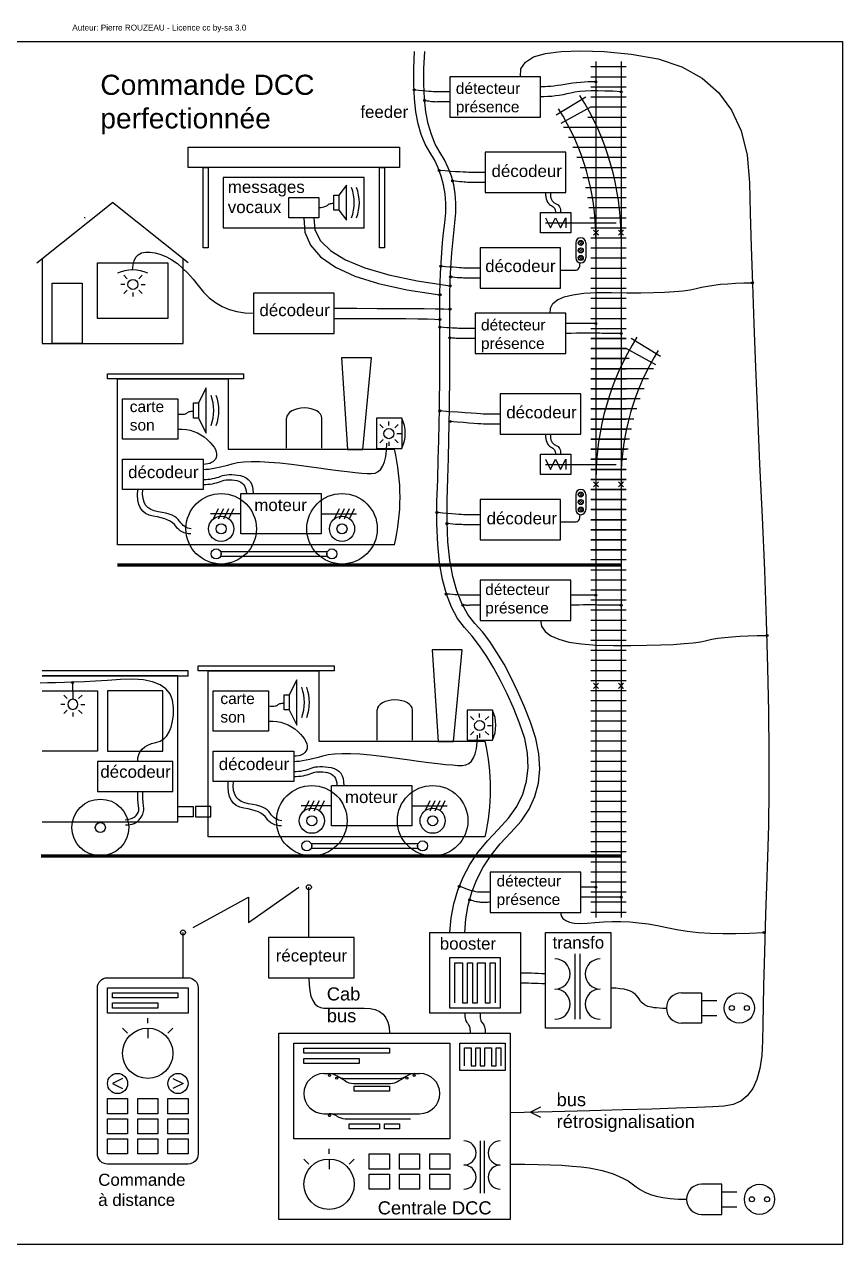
# Model space of a CAD drawing. Extents: x 1325 to 4135, y -1780 to 732.
# Drawn here: x 3322 to 4135, y -1780 to -568 of the extents above; entities that cross this region are included whole.
import ezdxf

# ---------------------------------------------------------------- set-up
doc = ezdxf.new("R2010")
doc.units = 0
doc.layers.get('0').update_dxf_attribs({"linetype": 'CONTINUOUS'})
for name, color, linetype in [('CABLES', 6, 'CONTINUOUS'), ('LAMPES', 1, 'CONTINUOUS'), ('MINCE', 3, 'CONTINUOUS')]:
    doc.layers.add(name, color=color, linetype=linetype)
doc.styles.get("Standard").update_dxf_attribs({"font": 'ARIAL.TTF'})

# ---------------------------------------------------------------- blocks, each defined once
blk = doc.blocks.new('A$C2519691F')
for p, q in [((3.4, 17.7), (0, 21.1)), ((9.1, 20), (9.1, 24)), ((14.8, 17.7), (18.2, 21.1)), ((3.4, 6.3), (0, 2.9)), ((9.1, 4), (9.1, 0)), ((14.8, 6.3), (18.2, 2.9)), ((17.1, 12), (21.1, 12))]:
    blk.add_line(p, q)
blk.add_circle((9.1, 12), 5)

msp = doc.modelspace()

# ---------------------------------------------------------------- hatches: boundary and pattern name
h = msp.add_hatch()
h.set_pattern_fill('ANSI31', color=3, scale=0.5, style=0)
h.set_pattern_definition([(45, (525, -20), (-1.122532, 1.122532), [])])
edge = h.paths.add_edge_path()
edge.add_arc((3875, -785), 2.5, 0, 360)
h = msp.add_hatch()
h.set_pattern_fill('ANSI31', color=2, scale=0.5, style=0)
h.set_pattern_definition([(45, (525, -27.5), (-1.122532, 1.122532), [])])
edge = h.paths.add_edge_path()
edge.add_arc((3875, -792.5), 2.5, 0, 360)
h = msp.add_hatch()
h.set_pattern_fill('ANSI31', color=1, scale=0.5, style=0)
h.set_pattern_definition([(45, (525, -35), (-1.122532, 1.122532), [])])
edge = h.paths.add_edge_path()
edge.add_arc((3875, -800), 2.5, 0, 360)
h = msp.add_hatch()
h.set_pattern_fill('ANSI31', color=3, scale=0.5, style=0)
h.set_pattern_definition([(45, (525, -270), (-1.122532, 1.122532), [])])
edge = h.paths.add_edge_path()
edge.add_arc((3875, -1035), 2.5, 0, 360)
h = msp.add_hatch()
h.set_pattern_fill('ANSI31', color=2, scale=0.5, style=0)
h.set_pattern_definition([(45, (525, -277.5), (-1.122532, 1.122532), [])])
edge = h.paths.add_edge_path()
edge.add_arc((3875, -1042.5), 2.5, 0, 360)
h = msp.add_hatch()
h.set_pattern_fill('ANSI31', color=1, scale=0.5, style=0)
h.set_pattern_definition([(45, (525, -285), (-1.122532, 1.122532), [])])
edge = h.paths.add_edge_path()
edge.add_arc((3875, -1050), 2.5, 0, 360)

# ---------------------------------------------------------------- linework, layer by layer
for p, q in [((3890, -605), (3890, -1095)), ((3915, -605), (3915, -1095)), ((3885, -610), (3920, -610)), ((3885, -620), (3920, -620)), ((3885, -630), (3920, -630)), ((3850.7, -657.8), (3880, -640)), ((3885, -640), (3920, -640)), ((3855.6, -666.2), (3885, -650)), ((3885, -650), (3920, -650)), ((3882, -660), (3920, -660)), ((3857.7, -670), (3920, -670)), ((3862.7, -680), (3920, -680)), ((3867.1, -690), (3920, -690)), ((3871, -700), (3920, -700)), ((3874.3, -710), (3920, -710)), ((3877.2, -720), (3920, -720)), ((3879.6, -730), (3920, -730)), ((3335, -805), (3410, -745)), ((3485, -805), (3410, -745)), ((3881.6, -740), (3920, -740)), ((3883.1, -750), (3920, -750)), ((3884.1, -760), (3920, -760)), ((3840, -765), (3910, -765)), ((3885, -770), (3920, -770)), ((3870, -785), (3870, -800)), ((3880, -785), (3880, -800)), ((3885, -780), (3920, -780)), ((3885, -790), (3920, -790)), ((3885, -800), (3920, -800)), ((3885, -810), (3920, -810)), ((3885, -820), (3920, -820)), ((3885, -830), (3920, -830)), ((3885, -840), (3920, -840)), ((3885, -850), (3920, -850)), ((3885, -860), (3920, -860)), ((3885, -870), (3920, -870)), ((3885, -880), (3920, -880)), ((3920, -880), (3885, -880)), ((3890, -875), (3890, -1455)), ((3915, -875), (3915, -1455)), ((3954.3, -897.8), (3925, -880)), ((3885, -890), (3920, -890)), ((3920, -890), (3885, -890)), ((3949.4, -906.2), (3920, -890)), ((3885, -900), (3920, -900)), ((3923, -900), (3885, -900)), ((3885, -910), (3920, -910)), ((3947.3, -910), (3885, -910)), ((3885, -920), (3920, -920)), ((3942.3, -920), (3885, -920)), ((3885, -930), (3920, -930)), ((3937.9, -930), (3885, -930)), ((3885, -940), (3920, -940)), ((3934, -940), (3885, -940)), ((3885, -950), (3920, -950)), ((3930.7, -950), (3885, -950)), ((3582.9, -989), (3582.9, -959)), ((3617.9, -989), (3617.9, -959)), ((3697.3, -959.1), (3697.3, -989.1)), ((3885, -960), (3920, -960)), ((3927.8, -960), (3885, -960)), ((3885, -970), (3920, -970)), ((3925.4, -970), (3885, -970)), ((3885, -980), (3920, -980)), ((3923.4, -980), (3885, -980)), ((3885, -990), (3920, -990)), ((3921.9, -990), (3885, -990)), ((3840, -1005), (3910, -1005)), ((3885, -1000), (3920, -1000)), ((3920.9, -1000), (3885, -1000)), ((3885, -1010), (3920, -1010)), ((3920, -1010), (3885, -1010)), ((3885, -1020), (3920, -1020)), ((3920, -1020), (3885, -1020)), ((3885, -1030), (3920, -1030)), ((3920, -1030), (3885, -1030)), ((3870, -1035), (3870, -1050)), ((3880, -1035), (3880, -1050)), ((3885, -1040), (3920, -1040)), ((3920, -1040), (3885, -1040)), ((3537.3, -1054.1), (3507.3, -1054.1)), ((3510.4, -1059), (3515.4, -1049)), ((3515.4, -1059), (3520.4, -1049)), ((3520.4, -1059), (3525.4, -1049)), ((3525.4, -1059), (3530.4, -1049)), ((3617.3, -1054.1), (3652.3, -1054.1)), ((3630.4, -1059), (3635.4, -1049)), ((3635.4, -1059), (3640.4, -1049)), ((3640.4, -1059), (3645.4, -1049)), ((3645.4, -1059), (3650.4, -1049)), ((3885, -1050), (3920, -1050)), ((3920, -1050), (3885, -1050)), ((3885, -1060), (3920, -1060)), ((3920, -1060), (3885, -1060)), ((3885, -1070), (3920, -1070)), ((3920, -1070), (3885, -1070)), ((3885, -1080), (3920, -1080)), ((3920, -1080), (3885, -1080)), ((3885, -1090), (3920, -1090)), ((3920, -1090), (3885, -1090)), ((3920, -1100), (3885, -1100)), ((3920, -1110), (3885, -1110)), ((3920, -1120), (3885, -1120)), ((3920, -1130), (3885, -1130)), ((3920, -1140), (3885, -1140)), ((3920, -1150), (3885, -1150)), ((3920, -1160), (3885, -1160)), ((3920, -1170), (3885, -1170)), ((3920, -1180), (3885, -1180)), ((3920, -1190), (3885, -1190)), ((3920, -1200), (3885, -1200)), ((3920, -1210), (3885, -1210)), ((3920, -1220), (3885, -1220)), ((3920, -1230), (3885, -1230)), ((3920, -1240), (3885, -1240)), ((3672.9, -1279), (3672.9, -1249)), ((3707.9, -1279), (3707.9, -1249)), ((3787.3, -1249.1), (3787.3, -1279.1)), ((3920, -1250), (3885, -1250)), ((3920, -1260), (3885, -1260)), ((3920, -1270), (3885, -1270)), ((3920, -1280), (3885, -1280)), ((3920, -1290), (3885, -1290)), ((3920, -1300), (3885, -1300)), ((3920, -1310), (3885, -1310)), ((3920, -1320), (3885, -1320)), ((3920, -1330), (3885, -1330)), ((3627.3, -1344.1), (3597.3, -1344.1)), ((3600.4, -1349), (3605.4, -1339)), ((3605.4, -1349), (3610.4, -1339)), ((3610.4, -1349), (3615.4, -1339)), ((3615.4, -1349), (3620.4, -1339)), ((3707.3, -1344.1), (3742.3, -1344.1)), ((3720.4, -1349), (3725.4, -1339)), ((3725.4, -1349), (3730.4, -1339)), ((3730.4, -1349), (3735.4, -1339)), ((3735.4, -1349), (3740.4, -1339)), ((3920, -1340), (3885, -1340)), ((3920, -1350), (3885, -1350)), ((3920, -1360), (3885, -1360)), ((3920, -1370), (3885, -1370)), ((3920, -1380), (3885, -1380)), ((3920, -1390), (3885, -1390)), ((3920, -1400), (3885, -1400)), ((3920, -1410), (3885, -1410)), ((3605, -1475), (3605, -1425)), ((3920, -1420), (3885, -1420)), ((3920, -1430), (3885, -1430)), ((3920, -1440), (3885, -1440)), ((3920, -1450), (3885, -1450)), ((3480, -1515), (3480, -1470)), ((3869.4, -1556.2), (3869.4, -1491.2)), ((3874.4, -1556.2), (3874.4, -1491.2)), ((3995, -1537.5), (4010, -1537.5)), ((3445, -1560), (3445, -1555)), ((3995, -1552.5), (4010, -1552.5)), ((3425, -1570), (3420, -1565)), ((3445, -1565), (3445, -1575)), ((3465, -1570), (3470, -1565)), ((3620, -1610), (3715, -1610)), ((3640.9, -1617.4), (3633.1, -1612.6)), ((3641, -1615), (3694, -1615)), ((3649, -1620), (3686, -1620)), ((3694.1, -1617.4), (3701.9, -1612.6)), ((3620, -1650), (3715, -1650)), ((3641, -1655), (3706, -1655)), ((3775, -1677), (3775, -1729)), ((3779, -1677), (3779, -1729)), ((3605, -1700), (3600, -1695)), ((3625, -1690), (3625, -1685)), ((3625, -1695), (3625, -1705)), ((3645, -1700), (3650, -1695)), ((4015, -1727.5), (4030, -1727.5)), ((4015, -1742.5), (4030, -1742.5))]:
    msp.add_line(p, q)
at = {"linetype": 'CONTINUOUS'}
for p, q in [((3915, -1104), (3415, -1104)), ((3915, -1105), (3415, -1105)), ((3915, -1106), (3415, -1106)), ((3915, -1393.2), (3339.2, -1393.2)), ((3915, -1394.2), (3339.2, -1394.2)), ((3915, -1395.2), (3339.2, -1395.2))]:
    msp.add_line(p, q, dxfattribs=at)
for points in [[(2825, -585), (4135, -585), (4135, -1780), (2825, -1780)], [(3745, -660), (3835, -660), (3835, -620), (3745, -620)], [(3485, -690), (3695, -690), (3695, -710), (3485, -710)], [(3780, -735), (3860, -735), (3860, -695), (3780, -695)], [(3500, -710), (3505, -710), (3505, -790), (3500, -790)], [(3675, -710), (3680, -710), (3680, -790), (3675, -790)], [(3520, -770), (3660, -770), (3660, -720), (3520, -720)], [(3629.8, -737.6), (3634.8, -737.6), (3634.8, -752.6), (3629.8, -752.6)], [(3585, -740), (3615, -740), (3615, -760), (3585, -760)], [(3835, -755), (3865, -755), (3865, -775), (3835, -775)], [(3775, -830), (3855, -830), (3855, -790), (3775, -790)], [(3775, -830), (3855, -830), (3855, -790), (3775, -790)], [(3395, -805), (3465, -805), (3465, -860), (3395, -860)], [(3350, -825), (3380, -825), (3380, -885), (3350, -885)], [(3550, -875), (3630, -875), (3630, -835), (3550, -835)], [(3770, -895), (3860, -895), (3860, -855), (3770, -855)], [(3667.3, -899.1), (3637.3, -899.1), (3643.3, -990.2), (3658.5, -990.2)], [(3405, -915), (3540, -915), (3540, -920), (3405, -920)], [(3405, -915), (3540, -915), (3540, -920), (3405, -920)], [(3405, -915), (3540, -915), (3540, -920), (3405, -920)], [(3420, -940), (3475, -940), (3475, -980), (3420, -980)], [(3490.4, -944), (3495.4, -944), (3495.4, -959), (3490.4, -959)], [(3795, -975), (3875, -975), (3875, -935), (3795, -935)], [(3420, -1000), (3500, -1000), (3500, -1030), (3420, -1030)], [(3835, -995), (3865, -995), (3865, -1015), (3835, -1015)], [(3537.3, -1034), (3617.3, -1034), (3617.3, -1074), (3537.3, -1074)], [(3775, -1080), (3855, -1080), (3855, -1040), (3775, -1040)], [(3775, -1080), (3855, -1080), (3855, -1040), (3775, -1040)], [(3622.9, -1096.5), (3517.9, -1096.5), (3517.9, -1091.5), (3622.9, -1091.5)], [(3775, -1160), (3865, -1160), (3865, -1120), (3775, -1120)], [(3757.3, -1189.1), (3727.3, -1189.1), (3733.3, -1280.2), (3748.5, -1280.2)], [(3495, -1205), (3630, -1205), (3630, -1210), (3495, -1210)], [(3495, -1205), (3630, -1205), (3630, -1210), (3495, -1210)], [(3460, -1230), (3405, -1230), (3405, -1290), (3460, -1290)], [(3510, -1230), (3565, -1230), (3565, -1270), (3510, -1270)], [(3580.4, -1234), (3585.4, -1234), (3585.4, -1249), (3580.4, -1249)], [(3510, -1290), (3590, -1290), (3590, -1320), (3510, -1320)], [(3470, -1300), (3395, -1300), (3395, -1330), (3470, -1330)], [(3627.3, -1324), (3707.3, -1324), (3707.3, -1364), (3627.3, -1364)], [(3475, -1345), (3490, -1345), (3490, -1355), (3475, -1355)], [(3507.5, -1345), (3492.5, -1345), (3492.5, -1355), (3507.5, -1355)], [(3712.9, -1386.5), (3607.9, -1386.5), (3607.9, -1381.5), (3712.9, -1381.5)], [(3785, -1450), (3875, -1450), (3875, -1410), (3785, -1410)], [(3650, -1475), (3565, -1475), (3565, -1515), (3650, -1515)], [(3725, -1470), (3815, -1470), (3815, -1550), (3725, -1550)], [(3840, -1565), (3840, -1470), (3905, -1470), (3905, -1565)], [(3745, -1495), (3795, -1495), (3795, -1545), (3745, -1545)], [(3405, -1525), (3485, -1525), (3485, -1550), (3405, -1550)], [(3410, -1530), (3475, -1530), (3475, -1535), (3410, -1535)], [(3410, -1540), (3455, -1540), (3455, -1545), (3410, -1545)], [(3575, -1570), (3805, -1570), (3805, -1755), (3575, -1755)], [(3590, -1580), (3745, -1580), (3745, -1675), (3590, -1675)], [(3600, -1585), (3685, -1585), (3685, -1590), (3600, -1590)], [(3755, -1580), (3800, -1580), (3800, -1607), (3755, -1607)], [(3600, -1595), (3655, -1595), (3655, -1600), (3600, -1600)], [(3650, -1622.5), (3685, -1622.5), (3685, -1627.5), (3650, -1627.5)], [(3405, -1635), (3425, -1635), (3425, -1650), (3405, -1650)], [(3435, -1635), (3455, -1635), (3455, -1650), (3435, -1650)], [(3465, -1635), (3485, -1635), (3485, -1650), (3465, -1650)], [(3405, -1655), (3425, -1655), (3425, -1670), (3405, -1670)], [(3435, -1655), (3455, -1655), (3455, -1670), (3435, -1670)], [(3465, -1655), (3485, -1655), (3485, -1670), (3465, -1670)], [(3645, -1660), (3675, -1660), (3675, -1665), (3645, -1665)], [(3680, -1660), (3695, -1660), (3695, -1665), (3680, -1665)], [(3405, -1675), (3425, -1675), (3425, -1690), (3405, -1690)], [(3435, -1675), (3455, -1675), (3455, -1690), (3435, -1690)], [(3465, -1675), (3485, -1675), (3485, -1690), (3465, -1690)], [(3665, -1690), (3685, -1690), (3685, -1705), (3665, -1705)], [(3695, -1690), (3715, -1690), (3715, -1705), (3695, -1705)], [(3725, -1690), (3745, -1690), (3745, -1705), (3725, -1705)], [(3665, -1710), (3685, -1710), (3685, -1725), (3665, -1725)], [(3695, -1710), (3715, -1710), (3715, -1725), (3695, -1725)], [(3725, -1710), (3745, -1710), (3745, -1725), (3725, -1725)]]:
    msp.add_lwpolyline(points, close=True)
for points in [[(3634.8, -752.6), (3642.3, -762.6), (3642.3, -727.6), (3634.8, -737.6)], [(3840, -760), (3845, -770), (3850, -760), (3855, -770), (3860, -760), (3860, -770)], [(3340, -800.9), (3340, -885), (3480, -885), (3480, -800.9)], [(3690, -1085), (3415, -1085), (3415, -920), (3525, -920), (3525, -990), (3690, -990)], [(3495.4, -959), (3502.9, -974), (3502.9, -929), (3495.4, -944)], [(3697.3, -959.1), (3672.3, -959.1), (3672.3, -989.1), (3697.3, -989.1)], [(3840, -1000), (3845, -1010), (3850, -1000), (3855, -1010), (3860, -1000), (3860, -1010)], [(3340, -1215), (3485, -1215), (3485, -1210), (3340, -1210)], [(3780, -1375), (3505, -1375), (3505, -1210), (3615, -1210), (3615, -1280), (3780, -1280)], [(3340, -1360), (3475, -1360), (3475, -1215), (3340, -1215)], [(3585.4, -1249), (3592.9, -1264), (3592.9, -1219), (3585.4, -1234)], [(3340, -1230), (3395, -1230), (3395, -1290), (3340, -1290)], [(3787.3, -1249.1), (3762.3, -1249.1), (3762.3, -1279.1), (3787.3, -1279.1)], [(3750, -1540), (3750, -1540), (3750, -1540), (3750, -1540), (3750, -1540), (3750, -1500), (3757.5, -1500), (3757.5, -1540), (3762.5, -1540), (3762.5, -1500), (3762.5, -1500), (3767.5, -1500), (3767.5, -1540), (3772.5, -1540), (3772.5, -1500), (3780, -1500), (3780, -1540), (3785, -1540), (3785, -1500), (3790, -1500), (3790, -1540)], [(3975, -1530), (3995, -1530), (3995, -1560), (3975, -1560)], [(3759.5, -1602.5), (3759.5, -1602.5), (3759.5, -1602.5), (3759.5, -1602.5), (3759.5, -1602.5), (3759.5, -1584.5), (3766.2, -1584.5), (3766.2, -1602.5), (3770.7, -1602.5), (3770.7, -1584.5), (3770.7, -1584.5), (3775.2, -1584.5), (3775.2, -1602.5), (3779.7, -1602.5), (3779.7, -1584.5), (3786.5, -1584.5), (3786.5, -1602.5), (3791, -1602.5), (3791, -1584.5), (3795.5, -1584.5), (3795.5, -1602.5)], [(3420, -1615), (3410, -1620), (3420, -1625)], [(3470, -1615), (3480, -1620), (3470, -1625)], [(3995, -1750), (4015, -1750), (4015, -1720), (3995, -1720)]]:
    msp.add_lwpolyline(points)
at = {"color": 1}
for points in [[(3887.5, -772.5), (3892.5, -777.5), (3890, -775), (3892.5, -772.5), (3887.5, -777.5)], [(3912.5, -772.5), (3917.5, -777.5), (3915, -775), (3917.5, -772.5), (3912.5, -777.5)], [(3887.5, -1022.5), (3892.5, -1027.5), (3890, -1025), (3892.5, -1022.5), (3887.5, -1027.5)], [(3912.5, -1022.5), (3917.5, -1027.5), (3915, -1025), (3917.5, -1022.5), (3912.5, -1027.5)], [(3887.5, -1222.5), (3892.5, -1227.5), (3890, -1225), (3892.5, -1222.5), (3887.5, -1227.5)], [(3912.5, -1222.5), (3917.5, -1227.5), (3915, -1225), (3917.5, -1222.5), (3912.5, -1227.5)]]:
    msp.add_lwpolyline(points, dxfattribs=at)
at = {"color": 5}
msp.add_lwpolyline([(3490, -1465), (3545, -1435), (3545, -1460), (3595, -1425)], dxfattribs=at)
msp.add_lwpolyline([(3405, -1515), (3485, -1515, -0.414214), (3495, -1525), (3495, -1690, -0.414214), (3485, -1700), (3405, -1700, -0.414214), (3395, -1690), (3395, -1525, -0.414214)], format="xyb", close=True)
at = {"color": 3}
for centre in [(3875, -785), (3875, -1035)]:
    msp.add_circle(centre, 2.5, dxfattribs=at)
at = {"color": 2}
for centre in [(3875, -792.5), (3875, -1042.5)]:
    msp.add_circle(centre, 2.5, dxfattribs=at)
at = {"color": 1}
for centre in [(3875, -800), (3875, -1050)]:
    msp.add_circle(centre, 2.5, dxfattribs=at)
for centre, radius in [((3517.9, -1069), 35), ((3637.9, -1069), 35), ((3517.9, -1069), 12.5), ((3517.9, -1069), 5), ((3517.9, -1069), 5), ((3637.9, -1069), 12.5), ((3637.9, -1069), 5), ((3512.9, -1094), 5), ((3627.9, -1094), 5), ((3627.9, -1094), 5), ((3607.9, -1359), 35), ((3727.9, -1359), 35), ((3397.9, -1365.7), 28.2), ((3607.9, -1359), 12.5), ((3607.9, -1359), 5), ((3607.9, -1359), 5), ((3727.9, -1359), 12.5), ((3727.9, -1359), 5), ((3397.9, -1365.7), 5), ((3397.9, -1365.7), 5), ((3602.9, -1384), 5), ((3717.9, -1384), 5), ((3717.9, -1384), 5), ((3605, -1425), 2.5), ((3480, -1470), 2.5), ((4032.5, -1545), 15), ((4025, -1545), 2.5), ((4040, -1545), 2.5), ((3445, -1590), 25), ((3415, -1620), 10), ((3475, -1620), 10), ((3625, -1720), 25), ((4052.5, -1735), 15), ((4045, -1735), 2.5), ((4060, -1735), 2.5)]:
    msp.add_circle(centre, radius)
for centre, radius, start, end in [((3650, -780), 265, 0, 32.2288), ((3650, -780), 240, 0, 32.2288), ((3875, -785), 5, 0, 180), ((3430, -849.3), 37.4, 66.3616, 113.6384), ((3875, -800), 5, 180, 0), ((4155, -1020), 265, 147.7712, 180), ((4155, -1020), 240, 147.7712, 180), ((3666.5, -974.1), 34.2, 333.9925, 26.0075), ((3486.1, -1037.5), 209.4, 346.8887, 13.1113), ((3875, -1035), 5, 0, 180), ((3875, -1050), 5, 180, 0), ((3756.5, -1264.1), 34.2, 333.9925, 26.0075), ((3576.1, -1327.5), 209.4, 346.8887, 13.1113), ((3849.4, -1511.2), 15, 270, 90), ((3894.4, -1511.2), 15, 90, 270), ((3849.4, -1541.2), 15, 270, 90), ((3894.4, -1541.2), 15, 90, 270), ((3975, -1545), 15, 90, 270), ((3620, -1630), 20, 90, 270), ((3624.1, -1627), 17, 57.957, 86.8956), ((3710.9, -1627), 17, 93.1044, 122.043), ((3715, -1630), 20, 270, 90), ((3641.9, -1598), 17, 237.957, 266.8956), ((3649.9, -1603), 17, 237.957, 266.8956), ((3685.1, -1603), 17, 273.1044, 302.043), ((3693.1, -1598), 17, 273.1044, 302.043), ((3624.1, -1667), 17, 57.957, 86.8956), ((3641.9, -1638), 17, 237.957, 266.8956), ((3759, -1689), 12, 270, 90), ((3795, -1689), 12, 90, 270), ((3759, -1713), 12, 270, 90), ((3795, -1713), 12, 90, 270), ((3995, -1735), 15, 90, 270)]:
    msp.add_arc(centre, radius, start, end)
for centre in [(3600.4, -959), (3690.4, -1249)]:
    msp.add_ellipse(centre, major_axis=(-17.5, 0), ratio=0.571429, start_param=3.141593, end_param=6.283185)
at = {"layer": 'CABLES'}
for p, q in [((3370.2, -1221.6), (3370.6, -1238.3)), ((3835, -1643.5), (3825, -1648.5)), ((3825, -1648.5), (3835, -1653.5))]:
    msp.add_line(p, q, dxfattribs=at)
at = {"layer": 'CABLES', "color": 1}
for points in [[(3745, -1470), (3746.3, -1455.5), (3748.9, -1441.5), (3752.9, -1428), (3758.2, -1415), (3764.9, -1402.5), (3772.9, -1390.4), (3782.3, -1378.8), (3793, -1367.7), (3803.3, -1356.5), (3811.4, -1344.8), (3817.4, -1332.5), (3821.1, -1319.6), (3822.7, -1306.1), (3822.1, -1292), (3819.3, -1277.3), (3814.3, -1262.1), (3808.1, -1247), (3801.8, -1232.9), (3795.2, -1219.6), (3788.5, -1207.3), (3781.6, -1195.9), (3774.5, -1185.4), (3767.2, -1175.8), (3759.7, -1167.1), (3752.7, -1158), (3746.7, -1147), (3741.7, -1134.1), (3737.7, -1119.4), (3734.8, -1102.9), (3732.9, -1084.5), (3732.1, -1064.2), (3732.2, -1042.1), (3732.9, -1020), (3733.5, -999.8), (3733.9, -981.4), (3734.3, -964.9), (3734.6, -950.3), (3734.8, -937.5), (3735, -926.6), (3735, -917.5), (3735, -909.3), (3735, -900.8), (3735, -892.1), (3735, -883.1), (3735, -873.9), (3735, -864.5), (3735, -854.9), (3735, -845), (3735.1, -835), (3735.3, -825), (3735.7, -815), (3736.2, -805), (3737, -795), (3737.8, -785), (3738.8, -775), (3740, -765), (3740.9, -755.2), (3740.9, -745.6), (3740.2, -736.4), (3738.8, -727.5), (3736.5, -718.9), (3733.4, -710.6), (3729.6, -702.7), (3725, -695), (3720.4, -686.9), (3716.6, -677.5), (3713.5, -666.9), (3711.2, -655), (3709.8, -641.9), (3709.1, -627.5), (3709.1, -611.9), (3710, -595)], [(3890, -625), (3886.2, -625), (3882.5, -625.2), (3878.6, -625.4), (3874.8, -625.7), (3870.9, -626), (3867.1, -626.5), (3863.2, -627.1), (3859.2, -627.7), (3855.4, -628.3), (3851.8, -628.8), (3848.4, -629.3), (3845.3, -629.6), (3842.4, -629.8), (3839.7, -630), (3837.2, -630), (3835, -630)], [(3745, -635), (3742.6, -635), (3740.4, -635), (3738.4, -635), (3736.6, -635), (3735, -635), (3733.6, -635), (3732.3, -635), (3731.3, -635.1), (3730.2, -635), (3728.6, -635), (3726.5, -634.8), (3724, -634.6), (3721.1, -634.3), (3717.7, -634), (3713.8, -633.6), (3709.5, -633.1)], [(3780, -715), (3777.6, -715), (3775.3, -715), (3773.2, -715), (3771.2, -715), (3769.5, -715), (3767.8, -715), (3766.3, -715), (3765, -715), (3763.4, -715), (3761.2, -714.9), (3758.3, -714.8), (3754.8, -714.6), (3750.6, -714.3), (3745.7, -714), (3740.2, -713.6), (3734.1, -713.2)], [(3600, -760), (3601, -774.3), (3606.6, -787.3), (3616.7, -798.9), (3631.3, -809.1), (3650.5, -818), (3674.2, -825.5), (3702.4, -831.7), (3735.2, -836.5)], [(3775, -810), (3772.6, -810), (3770.3, -810), (3768.2, -810), (3766.2, -810), (3764.5, -810), (3762.8, -810), (3761.3, -810), (3760, -810), (3758.5, -810), (3756.6, -809.9), (3754.3, -809.8), (3751.5, -809.6), (3748.3, -809.3), (3744.7, -809), (3740.6, -808.7), (3736.1, -808.3)], [(3630, -860), (3651.3, -860), (3670.3, -860.1), (3687, -860.1), (3701.3, -860.2), (3713.2, -860.4), (3722.9, -860.5), (3730.2, -860.7), (3735.1, -861)], [(3770, -870), (3767.6, -870), (3765.3, -870), (3763.2, -870), (3761.2, -870), (3759.5, -870), (3757.8, -870), (3756.3, -870), (3755, -870), (3753.6, -870), (3751.9, -869.9), (3749.8, -869.8), (3747.5, -869.7), (3744.9, -869.5), (3741.9, -869.3), (3738.6, -869), (3735, -868.8)], [(3890, -865), (3887.5, -865), (3885.1, -865), (3882.9, -865), (3880.9, -865), (3878.9, -865.1), (3877.2, -865.1), (3875.5, -865.1), (3874.1, -865.2), (3872.6, -865.2), (3871.1, -865.2), (3869.5, -865.2), (3867.7, -865.2), (3865.9, -865.2), (3864, -865.1), (3862.1, -865.1), (3860, -865)], [(3795, -955), (3792.6, -955), (3790.3, -955), (3788.2, -955), (3786.2, -955), (3784.5, -955), (3782.8, -955), (3781.3, -955), (3780, -955), (3778.2, -955), (3775.3, -954.8), (3771.3, -954.6), (3766.2, -954.2), (3760.1, -953.8), (3752.8, -953.3), (3744.4, -952.7), (3735, -952)], [(3487.9, -1074), (3485.5, -1073.9), (3483.2, -1073.5), (3481.1, -1073), (3479.1, -1072.1), (3477.3, -1071.1), (3475.7, -1069.8), (3474.2, -1068.3), (3472.9, -1066.5), (3471.5, -1064.7), (3469.6, -1063.1), (3467.4, -1061.6), (3464.8, -1060.3), (3461.8, -1059.1), (3458.4, -1058.1), (3454.6, -1057.2), (3450.4, -1056.5), (3446.3, -1055.5), (3442.9, -1053.9), (3440, -1051.6), (3437.8, -1048.6), (3436.2, -1045), (3435.2, -1040.7), (3434.8, -1035.7), (3435, -1030)], [(3500, -1025), (3502.5, -1025), (3504.8, -1024.8), (3507.1, -1024.6), (3509.3, -1024.3), (3511.4, -1023.8), (3513.4, -1023.3), (3515.3, -1022.7), (3517.1, -1022), (3518.9, -1021.4), (3520.8, -1020.8), (3522.7, -1020.5), (3524.7, -1020.3), (3526.8, -1020.3), (3528.9, -1020.4), (3531.1, -1020.7), (3533.4, -1021.1), (3535.6, -1021.7), (3537.4, -1022.7), (3539, -1023.9), (3540.4, -1025.4), (3541.4, -1027.1), (3542.2, -1029.1), (3542.7, -1031.4), (3542.9, -1034)], [(3775, -1055), (3772.6, -1055), (3770.3, -1055), (3768.2, -1055), (3766.2, -1055), (3764.5, -1055), (3762.8, -1055), (3761.3, -1055), (3760, -1055), (3758.5, -1055), (3756.4, -1054.9), (3753.8, -1054.7), (3750.6, -1054.5), (3746.9, -1054.2), (3742.7, -1053.8), (3737.9, -1053.4), (3732.6, -1052.9)], [(3775, -1135), (3772.6, -1135), (3770.3, -1135), (3768.2, -1135), (3766.2, -1135), (3764.5, -1135), (3762.8, -1135), (3761.3, -1135), (3760, -1135), (3758.6, -1135), (3757, -1134.9), (3755.1, -1134.8), (3752.9, -1134.7), (3750.4, -1134.5), (3747.7, -1134.3), (3744.7, -1134.1), (3741.5, -1133.8)], [(3890, -1135), (3887.5, -1135), (3885.3, -1135), (3883.2, -1135), (3881.4, -1135), (3879.8, -1135), (3878.4, -1135), (3877.2, -1135), (3876.3, -1135.1), (3875.4, -1135.1), (3874.3, -1135.1), (3873.1, -1135.1), (3871.8, -1135.1), (3870.3, -1135.1), (3868.7, -1135.1), (3866.9, -1135), (3865, -1135)], [(3577.9, -1364), (3575.5, -1363.9), (3573.2, -1363.5), (3571.1, -1363), (3569.1, -1362.1), (3567.3, -1361.1), (3565.7, -1359.8), (3564.2, -1358.3), (3562.9, -1356.5), (3561.5, -1354.7), (3559.6, -1353.1), (3557.4, -1351.6), (3554.8, -1350.3), (3551.8, -1349.1), (3548.4, -1348.1), (3544.6, -1347.2), (3540.4, -1346.5), (3536.3, -1345.5), (3532.9, -1343.9), (3530, -1341.6), (3527.8, -1338.6), (3526.2, -1335), (3525.2, -1330.7), (3524.8, -1325.7), (3525, -1320)], [(3590, -1315), (3592.5, -1315), (3594.8, -1314.8), (3597.1, -1314.6), (3599.3, -1314.3), (3601.4, -1313.8), (3603.4, -1313.3), (3605.3, -1312.7), (3607.1, -1312), (3608.9, -1311.4), (3610.8, -1310.8), (3612.7, -1310.5), (3614.7, -1310.3), (3616.8, -1310.3), (3618.9, -1310.4), (3621.1, -1310.7), (3623.4, -1311.1), (3625.6, -1311.7), (3627.4, -1312.7), (3629, -1313.9), (3630.4, -1315.4), (3631.4, -1317.1), (3632.2, -1319.1), (3632.7, -1321.4), (3632.9, -1324)], [(3422.9, -1363.2), (3425.3, -1363.1), (3427.6, -1362.8), (3429.6, -1362.3), (3431.5, -1361.6), (3433.3, -1360.7), (3434.8, -1359.6), (3436.2, -1358.4), (3437.4, -1356.9), (3438.4, -1355.4), (3439.3, -1353.9), (3440, -1352.4), (3440.5, -1351.1), (3440.9, -1349.8), (3441.1, -1348.5), (3441.1, -1347.3), (3441, -1346.1), (3440.8, -1344.9), (3440.6, -1343.4), (3440.4, -1341.7), (3440.3, -1339.8), (3440.2, -1337.7), (3440.1, -1335.4), (3440, -1332.8), (3440, -1330)], [(3785, -1430), (3783.6, -1430), (3782.1, -1430), (3780.7, -1430), (3779.3, -1430), (3778, -1430), (3776.6, -1430), (3775.3, -1430), (3774, -1430), (3772.6, -1429.9), (3770.9, -1429.6), (3768.8, -1429.1), (3766.5, -1428.5), (3763.9, -1427.6), (3761, -1426.6), (3757.8, -1425.4), (3754.3, -1424)], [(3890, -1425), (3888.8, -1425), (3887.7, -1425), (3886.7, -1425), (3885.9, -1425), (3885.1, -1425), (3884.5, -1425), (3883.9, -1425), (3883.5, -1425), (3883, -1425), (3882.4, -1425), (3881.6, -1425), (3880.6, -1425), (3879.5, -1425), (3878.2, -1425), (3876.7, -1425), (3875, -1425)], [(3760, -1550), (3759.9, -1551.9), (3760, -1553.5), (3760.1, -1555.1), (3760.4, -1556.4), (3760.7, -1557.5), (3761.2, -1558.5), (3761.7, -1559.3), (3762.4, -1559.9), (3763, -1560.6), (3763.6, -1561.4), (3764, -1562.3), (3764.4, -1563.5), (3764.7, -1564.9), (3764.9, -1566.4), (3765, -1568.1), (3765, -1570)]]:
    msp.add_lwpolyline(points, dxfattribs=at)
at = {"layer": 'CABLES', "color": 5}
for points in [[(3760, -1470), (3760.9, -1456.3), (3763.1, -1442.9), (3766.8, -1429.9), (3771.8, -1417.4), (3778.2, -1405.1), (3785.9, -1393.3), (3795.1, -1381.8), (3805.6, -1370.8), (3815.7, -1359.5), (3823.7, -1347.6), (3829.4, -1334.9), (3832.9, -1321.6), (3834.3, -1307.5), (3833.5, -1292.7), (3830.4, -1277.3), (3825.2, -1261.1), (3818.8, -1245.1), (3812.3, -1230.2), (3805.6, -1216.3), (3798.8, -1203.5), (3791.8, -1191.8), (3784.6, -1181.1), (3777.3, -1171.5), (3769.9, -1163), (3762.9, -1154.1), (3756.9, -1143.3), (3751.9, -1130.8), (3747.9, -1116.4), (3745, -1100.2), (3743.1, -1082.1), (3742.2, -1062.2), (3742.4, -1040.5), (3743, -1018.8), (3743.5, -998.9), (3744, -980.8), (3744.3, -964.5), (3744.6, -950), (3744.8, -937.4), (3745, -926.5), (3745, -917.5), (3745, -909.3), (3745, -900.8), (3745, -892.1), (3745, -883.1), (3745, -873.9), (3745, -864.5), (3745, -854.9), (3745, -845), (3745.1, -835), (3745.3, -825), (3745.7, -815), (3746.2, -805), (3747, -795), (3747.8, -785), (3748.8, -775), (3750, -765), (3750.9, -755.2), (3750.9, -745.6), (3750.2, -736.4), (3748.8, -727.5), (3746.5, -718.9), (3743.4, -710.6), (3739.6, -702.7), (3735, -695), (3730.4, -686.9), (3726.6, -677.5), (3723.5, -666.9), (3721.2, -655), (3719.8, -641.9), (3719.1, -627.5), (3719.1, -611.9), (3720, -595)], [(3915, -635), (3906.7, -634.5), (3898.9, -634.2), (3891.8, -634), (3885.2, -634.1), (3879.3, -634.4), (3874, -634.8), (3869.2, -635.4), (3865.1, -636.3), (3861.3, -637.1), (3857.4, -637.9), (3853.7, -638.5), (3849.9, -639.1), (3846.1, -639.5), (3842.4, -639.8), (3838.7, -639.9), (3835, -640)], [(3745, -645), (3742.6, -645), (3740.4, -645), (3738.4, -645), (3736.6, -645), (3735, -645), (3733.6, -645), (3732.3, -645), (3731.3, -645.1), (3730.4, -645), (3729.3, -645), (3728.1, -644.9), (3726.8, -644.8), (3725.4, -644.6), (3724, -644.4), (3722.4, -644.2), (3720.7, -643.9)], [(3780, -725), (3777.6, -725), (3775.3, -725), (3773.1, -725), (3771, -725), (3769.1, -725), (3767.3, -725), (3765.7, -724.9), (3764.2, -724.9), (3762.6, -724.9), (3760.9, -724.8), (3759.1, -724.7), (3757.1, -724.5), (3755, -724.3), (3752.7, -724), (3750.2, -723.7), (3747.6, -723.3)], [(3610, -760), (3611, -772), (3616.6, -783), (3626.7, -792.9), (3641.4, -801.9), (3660.6, -809.8), (3684.3, -816.8), (3712.6, -822.7), (3745.4, -827.6)], [(3775, -820), (3772.6, -820), (3770.3, -820), (3768.2, -820), (3766.2, -820), (3764.5, -820), (3762.8, -820), (3761.3, -820), (3760, -820), (3758.7, -820), (3757.2, -819.9), (3755.7, -819.8), (3753.9, -819.7), (3752.1, -819.6), (3750.1, -819.4), (3748, -819.1), (3745.8, -818.9)], [(3630, -850), (3652.6, -850), (3672.8, -850.1), (3690.7, -850.1), (3706.3, -850.2), (3719.5, -850.3), (3730.4, -850.5), (3738.9, -850.7), (3745.1, -850.9)], [(3770, -880), (3767.6, -880), (3765.3, -880), (3763.2, -880), (3761.2, -880), (3759.5, -880), (3757.8, -880), (3756.3, -880), (3755, -880), (3753.8, -880), (3752.5, -880), (3751.3, -879.9), (3750, -879.8), (3748.8, -879.7), (3747.5, -879.6), (3746.3, -879.5), (3745, -879.3)], [(3915, -875), (3911.4, -875), (3907.9, -875), (3904.7, -875), (3901.7, -874.9), (3898.8, -874.9), (3896.2, -874.9), (3893.8, -874.8), (3891.7, -874.8), (3889.3, -874.7), (3886.5, -874.7), (3883.3, -874.7), (3879.6, -874.7), (3875.4, -874.7), (3870.7, -874.8), (3865.6, -874.9), (3860, -875)], [(3795, -965), (3792.6, -965), (3790.3, -965), (3788.2, -965), (3786.2, -965), (3784.5, -965), (3782.8, -965), (3781.3, -965), (3780, -965), (3778.4, -965), (3775.9, -964.8), (3772.7, -964.6), (3768.8, -964.3), (3764, -964), (3758.5, -963.5), (3752.2, -963), (3745.1, -962.4)], [(3500, -1020), (3502.5, -1020), (3504.8, -1019.8), (3507.1, -1019.6), (3509.3, -1019.2), (3511.5, -1018.8), (3513.5, -1018.2), (3515.5, -1017.6), (3517.4, -1016.9), (3519.3, -1016.2), (3521.3, -1015.6), (3523.6, -1015.3), (3526, -1015.1), (3528.5, -1015.1), (3531.3, -1015.3), (3534.2, -1015.7), (3537.2, -1016.2), (3540.1, -1017.1), (3542.7, -1018.3), (3544.8, -1019.9), (3546.6, -1021.9), (3548, -1024.4), (3548.9, -1027.2), (3549.5, -1030.4), (3549.7, -1034)], [(3488.1, -1069), (3486.4, -1068.7), (3484.7, -1068.3), (3483.2, -1067.6), (3481.7, -1066.7), (3480.3, -1065.7), (3479, -1064.4), (3477.7, -1063), (3476.6, -1061.4), (3475.3, -1059.7), (3473.6, -1058.2), (3471.6, -1056.8), (3469.1, -1055.6), (3466.2, -1054.5), (3463, -1053.6), (3459.3, -1052.8), (3455.2, -1052.2), (3451.3, -1051.3), (3447.9, -1049.9), (3445.1, -1048), (3442.9, -1045.5), (3441.3, -1042.5), (3440.3, -1038.9), (3439.9, -1034.7), (3440, -1030)], [(3775, -1065), (3772.6, -1065), (3770.3, -1065), (3768.2, -1065), (3766.2, -1065), (3764.5, -1065), (3762.8, -1065), (3761.3, -1065), (3760, -1065), (3758.6, -1065), (3757, -1064.9), (3755.2, -1064.8), (3753.1, -1064.7), (3750.7, -1064.6), (3748.1, -1064.4), (3745.3, -1064.1), (3742.2, -1063.9)], [(3775, -1145), (3772.6, -1145), (3770.5, -1145), (3768.6, -1145), (3767, -1145), (3765.7, -1145), (3764.6, -1145), (3763.7, -1145.1), (3763.1, -1145.1), (3762.7, -1145.1), (3762.1, -1145.1), (3761.5, -1145.1), (3760.9, -1145), (3760.2, -1145), (3759.4, -1144.9), (3758.6, -1144.9), (3757.8, -1144.8)], [(3915, -1145), (3911.4, -1145), (3907.9, -1145), (3904.7, -1145), (3901.7, -1144.9), (3898.8, -1144.9), (3896.2, -1144.9), (3893.8, -1144.8), (3891.7, -1144.8), (3889.4, -1144.7), (3886.9, -1144.7), (3884, -1144.7), (3880.8, -1144.7), (3877.3, -1144.7), (3873.5, -1144.8), (3869.4, -1144.9), (3865, -1145)], [(3590, -1310), (3592.5, -1310), (3594.8, -1309.8), (3597.1, -1309.6), (3599.3, -1309.2), (3601.5, -1308.8), (3603.5, -1308.2), (3605.5, -1307.6), (3607.4, -1306.9), (3609.3, -1306.2), (3611.3, -1305.6), (3613.6, -1305.3), (3616, -1305.1), (3618.5, -1305.1), (3621.3, -1305.3), (3624.2, -1305.7), (3627.2, -1306.2), (3630.1, -1307.1), (3632.7, -1308.3), (3634.8, -1309.9), (3636.6, -1311.9), (3638, -1314.4), (3638.9, -1317.2), (3639.5, -1320.4), (3639.7, -1324)], [(3578.1, -1359), (3576.4, -1358.7), (3574.7, -1358.3), (3573.2, -1357.6), (3571.7, -1356.7), (3570.3, -1355.7), (3569, -1354.4), (3567.7, -1353), (3566.6, -1351.4), (3565.3, -1349.7), (3563.6, -1348.2), (3561.6, -1346.8), (3559.1, -1345.6), (3556.2, -1344.5), (3553, -1343.6), (3549.3, -1342.8), (3545.2, -1342.2), (3541.3, -1341.3), (3537.9, -1339.9), (3535.1, -1338), (3532.9, -1335.5), (3531.3, -1332.5), (3530.3, -1328.9), (3529.9, -1324.7), (3530, -1320)], [(3422.7, -1358.1), (3424.4, -1357.9), (3426, -1357.6), (3427.5, -1357.2), (3428.9, -1356.7), (3430.2, -1356.1), (3431.4, -1355.5), (3432.4, -1354.7), (3433.4, -1353.8), (3434.2, -1352.9), (3434.8, -1351.9), (3435.4, -1350.9), (3435.8, -1349.8), (3436, -1348.7), (3436.1, -1347.5), (3436.1, -1346.3), (3435.9, -1345.1), (3435.7, -1343.7), (3435.5, -1342.2), (3435.4, -1340.6), (3435.2, -1338.8), (3435.1, -1336.8), (3435.1, -1334.7), (3435, -1332.4), (3435, -1330)], [(3785, -1440), (3783.6, -1440), (3782.4, -1440.1), (3781.1, -1440.1), (3779.9, -1440.1), (3778.8, -1440.1), (3777.7, -1440.1), (3776.7, -1440.1), (3775.8, -1440.1), (3774.8, -1440), (3773.7, -1439.9), (3772.5, -1439.7), (3771.1, -1439.5), (3769.7, -1439.1), (3768.1, -1438.7), (3766.4, -1438.3), (3764.6, -1437.8)], [(3915, -1435), (3911.4, -1435), (3908, -1435), (3904.9, -1435), (3902.1, -1435), (3899.5, -1435), (3897.2, -1435), (3895.2, -1435), (3893.4, -1435), (3891.7, -1435), (3889.8, -1435), (3887.8, -1435), (3885.5, -1435), (3883.2, -1435), (3880.6, -1435), (3877.9, -1435), (3875, -1435)], [(3775, -1550), (3775, -1551.7), (3775, -1553.3), (3775.2, -1554.8), (3775.4, -1556.1), (3775.8, -1557.3), (3776.2, -1558.3), (3776.8, -1559.2), (3777.4, -1559.9), (3778, -1560.7), (3778.6, -1561.6), (3779, -1562.6), (3779.4, -1563.8), (3779.7, -1565.1), (3779.9, -1566.6), (3780, -1568.2), (3780, -1570)]]:
    msp.add_lwpolyline(points, dxfattribs=at)
at = {"layer": 'CABLES'}
for points in [[(3815, -620), (3815.6, -612), (3820, -605.5), (3828.1, -600.4), (3840, -596.9), (3855.6, -594.8), (3875, -594.2), (3898.1, -595.1), (3925, -597.5), (3952, -602.2), (3975.5, -610.2), (3995.4, -621.3), (4011.9, -635.6), (4024.8, -653.2), (4034.2, -673.9), (4040.1, -697.9), (4042.5, -725), (4043.2, -755.4), (4044.2, -788.9), (4045.4, -825.7), (4046.9, -865.6), (4048.6, -908.8), (4050.5, -955.2), (4052.6, -1004.7), (4055, -1057.5), (4057.3, -1110.4), (4059.1, -1160.2), (4060.5, -1206.9), (4061.4, -1250.7), (4061.8, -1291.4), (4061.9, -1329), (4061.4, -1363.6), (4060.5, -1395.2), (4059.5, -1424.4), (4058.5, -1451.7), (4057.7, -1477.2), (4057, -1500.9), (4056.5, -1522.8), (4056, -1542.9), (4055.7, -1561.2), (4055.5, -1577.7), (4054.8, -1592.3), (4052.9, -1605.1), (4049.9, -1616), (4045.8, -1625.1), (4040.4, -1632.2), (4033.9, -1637.5), (4026.3, -1640.9), (4017.5, -1642.5), (4006, -1643.1), (3990.2, -1643.8), (3970, -1644.6), (3945.6, -1645.4), (3916.9, -1646.2), (3883.9, -1647.1), (3846.6, -1648), (3805, -1649)], [(3840, -735), (3840.1, -737.4), (3840.3, -739.5), (3840.7, -741.4), (3841.2, -743.1), (3842, -744.6), (3842.8, -745.8), (3843.8, -746.8), (3845, -747.5), (3846.2, -748.2), (3847.2, -748.9), (3848, -749.7), (3848.8, -750.6), (3849.3, -751.6), (3849.7, -752.7), (3849.9, -753.8), (3850, -755)], [(3845, -735), (3844.9, -737.1), (3845.1, -738.9), (3845.4, -740.6), (3845.9, -742), (3846.6, -743.3), (3847.6, -744.4), (3848.7, -745.2), (3850, -745.9), (3851.3, -746.5), (3852.4, -747.3), (3853.3, -748.2), (3854, -749.3), (3854.6, -750.5), (3854.9, -751.8), (3855, -753.3), (3855, -755)], [(3615, -750), (3616.8, -749.8), (3618.4, -749.5), (3619.8, -749.2), (3621, -748.9), (3621.9, -748.6), (3622.7, -748.2), (3623.3, -747.9), (3623.7, -747.5), (3624, -747.1), (3624.5, -746.7), (3625.1, -746.4), (3625.8, -746.2), (3626.6, -746), (3627.5, -745.8), (3628.6, -745.7), (3629.8, -745.6)], [(3430, -812), (3430.4, -806.9), (3431.4, -802.7), (3433.2, -799.3), (3435.6, -796.8), (3438.8, -795), (3442.7, -794.2), (3447.2, -794.2), (3452.5, -795), (3458.1, -796.6), (3463.6, -798.9), (3469, -801.9), (3474.4, -805.6), (3479.6, -810), (3484.8, -815.2), (3490, -821), (3495, -827.5), (3500.2, -833.9), (3505.9, -839.5), (3512.1, -844.3), (3518.8, -848.1), (3525.9, -851.1), (3533.4, -853.3), (3541.5, -854.6), (3550, -855)], [(3855, -812.1), (3857.2, -812.1), (3859.2, -812.1), (3861.1, -812.2), (3863, -812.2), (3864.7, -812.2), (3866.3, -812.2), (3867.8, -812.2), (3869.1, -812.1), (3870.4, -812), (3871.4, -811.7), (3872.3, -811.1), (3873, -810.3), (3873.6, -809.3), (3874, -808.1), (3874.2, -806.6), (3874.3, -805)], [(3844.6, -855.2), (3845, -849.9), (3847.4, -845.4), (3852, -841.7), (3858.6, -838.7), (3867.2, -836.5), (3877.9, -835), (3890.7, -834.2), (3905.5, -834.2), (3920.7, -834.5), (3934.6, -834.5), (3947.1, -834.4), (3958.2, -834), (3968.1, -833.4), (3976.6, -832.6), (3983.7, -831.6), (3989.5, -830.3), (3994.9, -829.1), (4000.7, -828), (4007, -827), (4013.7, -826.2), (4020.9, -825.6), (4028.6, -825.1), (4036.8, -824.8), (4045.4, -824.6)], [(3475, -955), (3476.9, -955.1), (3478.6, -955.1), (3480.1, -955.1), (3481.4, -955), (3482.4, -954.8), (3483.2, -954.6), (3483.8, -954.3), (3484.2, -953.9), (3484.6, -953.5), (3485, -953.2), (3485.6, -952.9), (3486.3, -952.6), (3487.2, -952.4), (3488.1, -952.3), (3489.2, -952.1), (3490.4, -952.1)], [(3475, -970), (3479.2, -970), (3483.3, -970.4), (3487.1, -971.1), (3490.8, -972.3), (3494.4, -973.7), (3497.8, -975.6), (3501, -977.8), (3504, -980.4), (3506.7, -983.1), (3509, -985.7), (3510.8, -988.1), (3512.1, -990.4), (3513, -992.6), (3513.4, -994.6), (3513.4, -996.5), (3512.9, -998.3), (3512.1, -999.8), (3511, -1001.2), (3509.7, -1002.4), (3508.2, -1003.3), (3506.5, -1004.1), (3504.6, -1004.6), (3502.4, -1004.9), (3500, -1005)], [(3840, -975), (3840.1, -977.4), (3840.3, -979.5), (3840.7, -981.4), (3841.2, -983.1), (3842, -984.6), (3842.8, -985.8), (3843.8, -986.8), (3845, -987.5), (3846.2, -988.2), (3847.2, -988.9), (3848, -989.7), (3848.8, -990.6), (3849.3, -991.6), (3849.7, -992.7), (3849.9, -993.8), (3850, -995)], [(3845, -975), (3844.9, -977.1), (3845.1, -978.9), (3845.4, -980.6), (3845.9, -982), (3846.6, -983.3), (3847.6, -984.4), (3848.7, -985.2), (3850, -985.9), (3851.3, -986.5), (3852.4, -987.3), (3853.3, -988.2), (3854, -989.3), (3854.6, -990.5), (3854.9, -991.8), (3855, -993.3), (3855, -995)], [(3500, -1010), (3502.6, -1009.9), (3505.6, -1009.7), (3508.8, -1009.2), (3512.2, -1008.6), (3516, -1007.9), (3520, -1006.9), (3524.4, -1005.8), (3528.9, -1004.5), (3534.2, -1003.3), (3540.5, -1002.6), (3547.8, -1002.2), (3556.2, -1002.3), (3565.6, -1002.7), (3576.1, -1003.6), (3587.6, -1004.9), (3600.1, -1006.5), (3612.6, -1008.3), (3623.9, -1009.8), (3634, -1011.1), (3643, -1012.2), (3650.8, -1013), (3657.5, -1013.6), (3662.9, -1014), (3667.3, -1014.1), (3670.8, -1013.6), (3673.8, -1012.2), (3676.4, -1009.9), (3678.5, -1006.6), (3680.2, -1002.4), (3681.3, -997.2), (3682, -991.1), (3682.3, -984.1)], [(3855, -1062.1), (3857.2, -1062.1), (3859.2, -1062.1), (3861.1, -1062.2), (3863, -1062.2), (3864.7, -1062.2), (3866.3, -1062.2), (3867.8, -1062.2), (3869.1, -1062.1), (3870.4, -1062), (3871.4, -1061.7), (3872.3, -1061.1), (3873, -1060.3), (3873.6, -1059.3), (3874, -1058.1), (3874.2, -1056.6), (3874.3, -1055)], [(3835, -1160), (3836.1, -1165.9), (3839.5, -1170.9), (3845.2, -1175.2), (3853.1, -1178.8), (3863.3, -1181.5), (3875.8, -1183.4), (3890.5, -1184.6), (3907.5, -1185), (3924.8, -1184.9), (3940.5, -1184.7), (3954.5, -1184.3), (3966.9, -1183.8), (3977.6, -1183), (3986.7, -1182.2), (3994.2, -1181.2), (4000, -1180), (4005.3, -1178.8), (4011.2, -1177.8), (4017.8, -1177), (4025, -1176.2), (4032.8, -1175.7), (4041.2, -1175.3), (4050.3, -1175.1), (4060, -1175)], [(3435, -1300), (3435.3, -1296.4), (3436.1, -1293.2), (3437.5, -1290.3), (3439.5, -1287.8), (3442, -1285.6), (3445.1, -1283.8), (3448.8, -1282.3), (3453, -1281.2), (3457.2, -1279.9), (3460.8, -1277.6), (3463.9, -1274.6), (3466.4, -1270.6), (3468.3, -1265.9), (3469.6, -1260.2), (3470.4, -1253.7), (3470.6, -1246.4), (3469.7, -1239.2), (3467.2, -1233), (3463, -1227.9), (3457.3, -1224), (3449.8, -1221), (3440.8, -1219.2), (3430.1, -1218.5), (3417.8, -1218.8), (3405.1, -1219.6), (3393.2, -1220.3), (3382.1, -1220.9), (3371.7, -1221.4), (3362.2, -1221.7), (3353.4, -1222), (3345.5, -1222.1), (3338.3, -1222.2)], [(3565, -1245), (3566.9, -1245.1), (3568.6, -1245.1), (3570.1, -1245.1), (3571.4, -1245), (3572.4, -1244.8), (3573.2, -1244.6), (3573.8, -1244.3), (3574.2, -1243.9), (3574.6, -1243.5), (3575, -1243.2), (3575.6, -1242.9), (3576.3, -1242.6), (3577.2, -1242.4), (3578.1, -1242.3), (3579.2, -1242.1), (3580.4, -1242.1)], [(3565, -1260), (3569.2, -1260), (3573.3, -1260.4), (3577.1, -1261.1), (3580.8, -1262.3), (3584.4, -1263.7), (3587.8, -1265.6), (3591, -1267.8), (3594, -1270.4), (3596.7, -1273.1), (3599, -1275.7), (3600.8, -1278.1), (3602.1, -1280.4), (3603, -1282.6), (3603.4, -1284.6), (3603.4, -1286.5), (3602.9, -1288.3), (3602.1, -1289.8), (3601, -1291.2), (3599.7, -1292.4), (3598.2, -1293.3), (3596.5, -1294.1), (3594.6, -1294.6), (3592.4, -1294.9), (3590, -1295)], [(3590, -1300), (3592.6, -1299.9), (3595.6, -1299.7), (3598.8, -1299.2), (3602.2, -1298.6), (3606, -1297.9), (3610, -1296.9), (3614.4, -1295.8), (3618.9, -1294.5), (3624.2, -1293.3), (3630.5, -1292.6), (3637.8, -1292.2), (3646.2, -1292.3), (3655.6, -1292.7), (3666.1, -1293.6), (3677.6, -1294.9), (3690.1, -1296.5), (3702.6, -1298.3), (3713.9, -1299.8), (3724, -1301.1), (3733, -1302.2), (3740.8, -1303), (3747.5, -1303.6), (3752.9, -1304), (3757.3, -1304.1), (3760.8, -1303.6), (3763.8, -1302.2), (3766.4, -1299.9), (3768.5, -1296.6), (3770.2, -1292.4), (3771.3, -1287.2), (3772, -1281.1), (3772.3, -1274.1)], [(3855, -1450.2), (3855.6, -1453.4), (3857.3, -1456), (3860, -1458.1), (3863.7, -1459.6), (3868.5, -1460.6), (3874.3, -1461), (3881.2, -1460.8), (3889.1, -1460.1), (3897.6, -1459.4), (3906.2, -1459), (3914.9, -1459), (3923.8, -1459.4), (3932.8, -1460.3), (3942, -1461.5), (3951.2, -1463.1), (3960.6, -1465.1), (3970.4, -1467.1), (3980.8, -1468.7), (3991.9, -1469.9), (4003.6, -1470.7), (4016, -1471.1), (4029, -1471.1), (4042.6, -1470.7), (4056.8, -1469.9)], [(3815, -1510), (3817.6, -1510), (3820.3, -1510), (3823.2, -1510.1), (3826.2, -1510.2), (3829.4, -1510.3), (3832.8, -1510.4), (3836.3, -1510.6), (3840, -1510.8)], [(3605, -1515), (3605.2, -1522), (3605.9, -1528.1), (3607.1, -1533.3), (3608.8, -1537.5), (3610.9, -1540.8), (3613.4, -1543.1), (3616.5, -1544.5), (3620, -1545), (3623.9, -1545), (3628.1, -1545), (3632.7, -1545), (3637.5, -1545), (3642.7, -1545), (3648.1, -1545), (3653.9, -1545), (3660, -1545), (3665.9, -1545.4), (3670.9, -1546.6), (3675.2, -1548.5), (3678.8, -1551.2), (3681.5, -1554.8), (3683.4, -1559.1), (3684.6, -1564.1), (3685, -1570)], [(3815, -1520), (3817.6, -1520), (3820.3, -1520), (3823.2, -1520.1), (3826.2, -1520.2), (3829.4, -1520.3), (3832.8, -1520.4), (3836.3, -1520.6), (3840, -1520.8)], [(3905, -1525), (3909.8, -1525.1), (3914.1, -1525.5), (3917.9, -1526.1), (3921.2, -1526.9), (3924.1, -1527.9), (3926.6, -1529.2), (3928.5, -1530.7), (3930, -1532.5), (3931.2, -1534.3), (3932.5, -1535.9), (3933.8, -1537.4), (3935, -1538.8), (3936.2, -1539.9), (3937.5, -1540.9), (3938.7, -1541.8), (3940, -1542.5), (3941.4, -1543.1), (3943.1, -1543.6), (3945.2, -1544), (3947.5, -1544.4), (3950.2, -1544.6), (3953.1, -1544.8), (3956.4, -1545), (3960, -1545)], [(3805, -1700), (3819.5, -1700.1), (3832.8, -1700.3), (3845.1, -1700.7), (3856.2, -1701.2), (3866.3, -1702), (3875.3, -1702.8), (3883.2, -1703.8), (3890, -1705), (3896.1, -1706.4), (3901.9, -1708), (3907.3, -1709.8), (3912.5, -1711.9), (3917.3, -1714.2), (3921.9, -1716.7), (3926.1, -1719.5), (3930, -1722.5), (3934.1, -1725.4), (3938.7, -1728), (3944.1, -1730.1), (3950, -1731.9), (3956.6, -1733.2), (3963.7, -1734.2), (3971.6, -1734.8), (3980, -1735)]]:
    msp.add_lwpolyline(points, dxfattribs=at)
at = {"layer": 'CABLES', "color": 1}
for centre in [(3890, -625), (3709.5, -633.1), (3734.4, -713.1), (3736.1, -808.3), (3735.2, -836.5), (3735.1, -861), (3735, -868.8), (3890, -865), (3735, -952), (3732.2, -1052.9), (3741.4, -1133.8), (3890, -1135), (3754.4, -1424.3), (3890, -1425), (3625.4, -1611.9), (3709.6, -1611.9), (3632.6, -1614.8), (3702.4, -1614.8), (3625.4, -1651.9)]:
    msp.add_circle(centre, 1, dxfattribs=at)
at = {"layer": 'CABLES', "color": 5}
for centre in [(3915, -635), (3720, -643.7), (3747.6, -723.3), (3745.8, -818.9), (3745.4, -827.6), (3745.1, -850.9), (3745, -879.3), (3915, -875), (3745.1, -962.4), (3742.2, -1063.9), (3757.8, -1144.8), (3915, -1145), (3764.7, -1437.6), (3915, -1435)]:
    msp.add_circle(centre, 1, dxfattribs=at)
at = {"layer": 'CABLES'}
for centre in [(4045.4, -824.6), (4060.1, -1174.9), (3370.2, -1221.6), (4056.8, -1469.9)]:
    msp.add_circle(centre, 1, dxfattribs=at)
at = {"layer": 'LAMPES'}
for p, q in [((3424.6, -820.6), (3421.3, -817.2)), ((3436, -820.6), (3439.4, -817.2)), ((3422.3, -826.3), (3418.3, -826.3)), ((3424.6, -832), (3421.3, -835.3)), ((3430.3, -834.3), (3430.3, -838.3)), ((3436, -832), (3439.4, -835.3)), ((3438.3, -826.3), (3442.3, -826.3))]:
    msp.add_line(p, q, dxfattribs=at)
msp.add_circle((3430.3, -826.3), 5, dxfattribs=at)
for centre in [(3606.7, -745.1), (3611.7, -745.1), (3467.2, -951.5), (3472.2, -951.5), (3557.2, -1241.5), (3562.2, -1241.5)]:
    msp.add_arc(centre, 43.4, 339.7573, 20.2427, dxfattribs=at)
at = {"layer": 'MINCE'}
for q in [(3382.5, -759.5), (3383, -760)]:
    msp.add_line((3382.5, -760), q, dxfattribs=at)

# ---------------------------------------------------------------- block references
at = {"layer": 'LAMPES'}
for p in [(3675.4, -986.5), (3765.4, -1276.5)]:
    msp.add_blockref('A$C2519691F', p, dxfattribs=at)
at = {"layer": 'LAMPES', "xscale": -1, "rotation": 90}
msp.add_blockref('A$C2519691F', (3382.6, -1234.3), dxfattribs=at)

# ---------------------------------------------------------------- texts
at = {"attachment_point": 1}
for s, insert, char_height, width in [('Commande DCC perfectionnée', (3397.9, -618), 20, 215), ('détecteur\\Pprésence', (3750.9, -626), 11, 89.121), ('feeder', (3656.1, -648.9), 12, 82.061), ('décodeur', (3786.4, -707.6), 12, 78.58), ('messages\\Pvocaux', (3524.5, -723.4), 12, 110.467), ('décodeur', (3780.1, -802), 12, 79.94), ('décodeur', (3555.9, -845.8), 12, 79.099), ('détecteur\\Pprésence', (3775.9, -861), 11, 89.121), ('carte son', (3427.1, -942.1), 11, 51.175), ('décodeur', (3801, -947.3), 12, 79.041), ('décodeur', (3425.5, -1006.7), 12, 90.45), ('moteur', (3550.8, -1039.4), 12, 75.385), ('décodeur', (3781.5, -1052.6), 12, 78.529), ('détecteur\\Pprésence', (3780.1, -1123.8), 11, 89.897), ('carte son', (3517.1, -1232.1), 11, 51.175), ('décodeur', (3515.5, -1296.7), 12, 90.45), ('décodeur', (3397.9, -1304.3), 12, 91.192), ('moteur', (3640.8, -1329.4), 12, 75.385), ('détecteur\\Pprésence', (3791.4, -1413.3), 11, 88.643), ('booster', (3735, -1475), 12, 91.655), ('transfo', (3847, -1473.9), 12, 84.683), ('récepteur', (3572.1, -1486.9), 12, 82.872), ('Cab\\Pbus', (3622.8, -1524.5), 13, 42.487), ('bus\\Prétrosignalisation', (3851, -1629.5), 13, 163.97), ('Commande\\Pà distance', (3395.8, -1709.6), 12, 124.007), ('Centrale DCC', (3673.4, -1737), 13, 170.154)]:
    msp.add_mtext(s, dxfattribs=dict(at, insert=insert, char_height=char_height, width=width))
at = {"layer": 'MINCE', "insert": (3370, -568.3), "char_height": 5.8, "width": 291.913, "attachment_point": 1}
msp.add_mtext('Auteur: Pierre ROUZEAU - Licence cc by-sa 3.0', dxfattribs=at)

doc.saveas('drawing.dxf')
